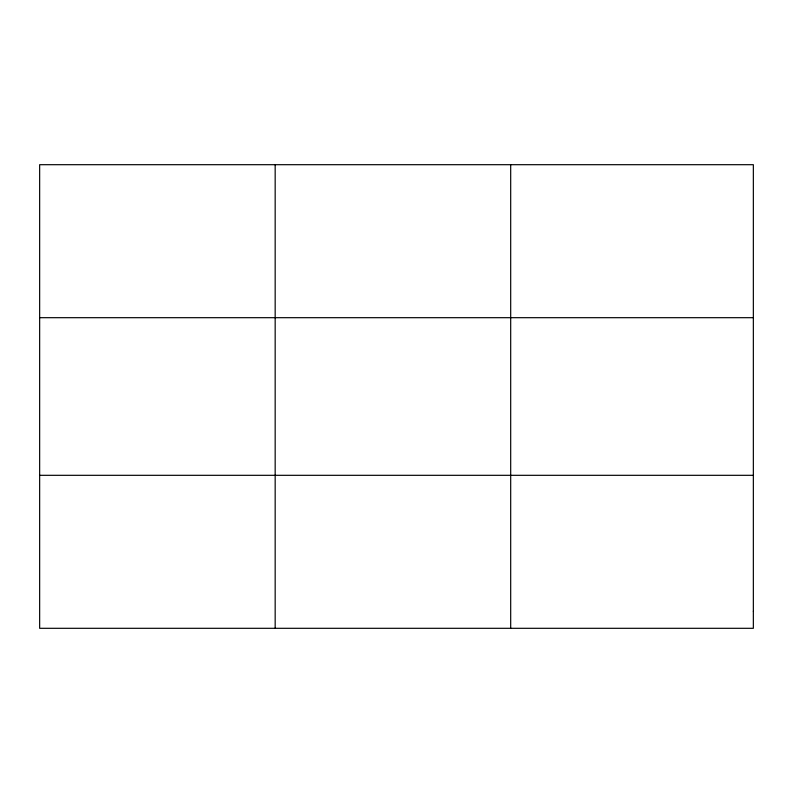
<?xml version="1.0" encoding="UTF-8"?>
<svg xmlns="http://www.w3.org/2000/svg" width="793" height="793" viewBox="0 0 793 793"><rect width="100%" height="100%" fill="white"/><g stroke="black" fill="none" stroke-linecap="round" stroke-linejoin="round"><path stroke-width="1.19" d="M275.171 628.304L275.171 164.696M510.692 628.304L510.692 164.696M39.65 317.686L753.35 317.686M39.65 475.314L753.35 475.314M753.35 611.304L753.35 628.304L39.65 628.304L39.65 164.696L753.35 164.696L753.35 611.304"/></g></svg>
